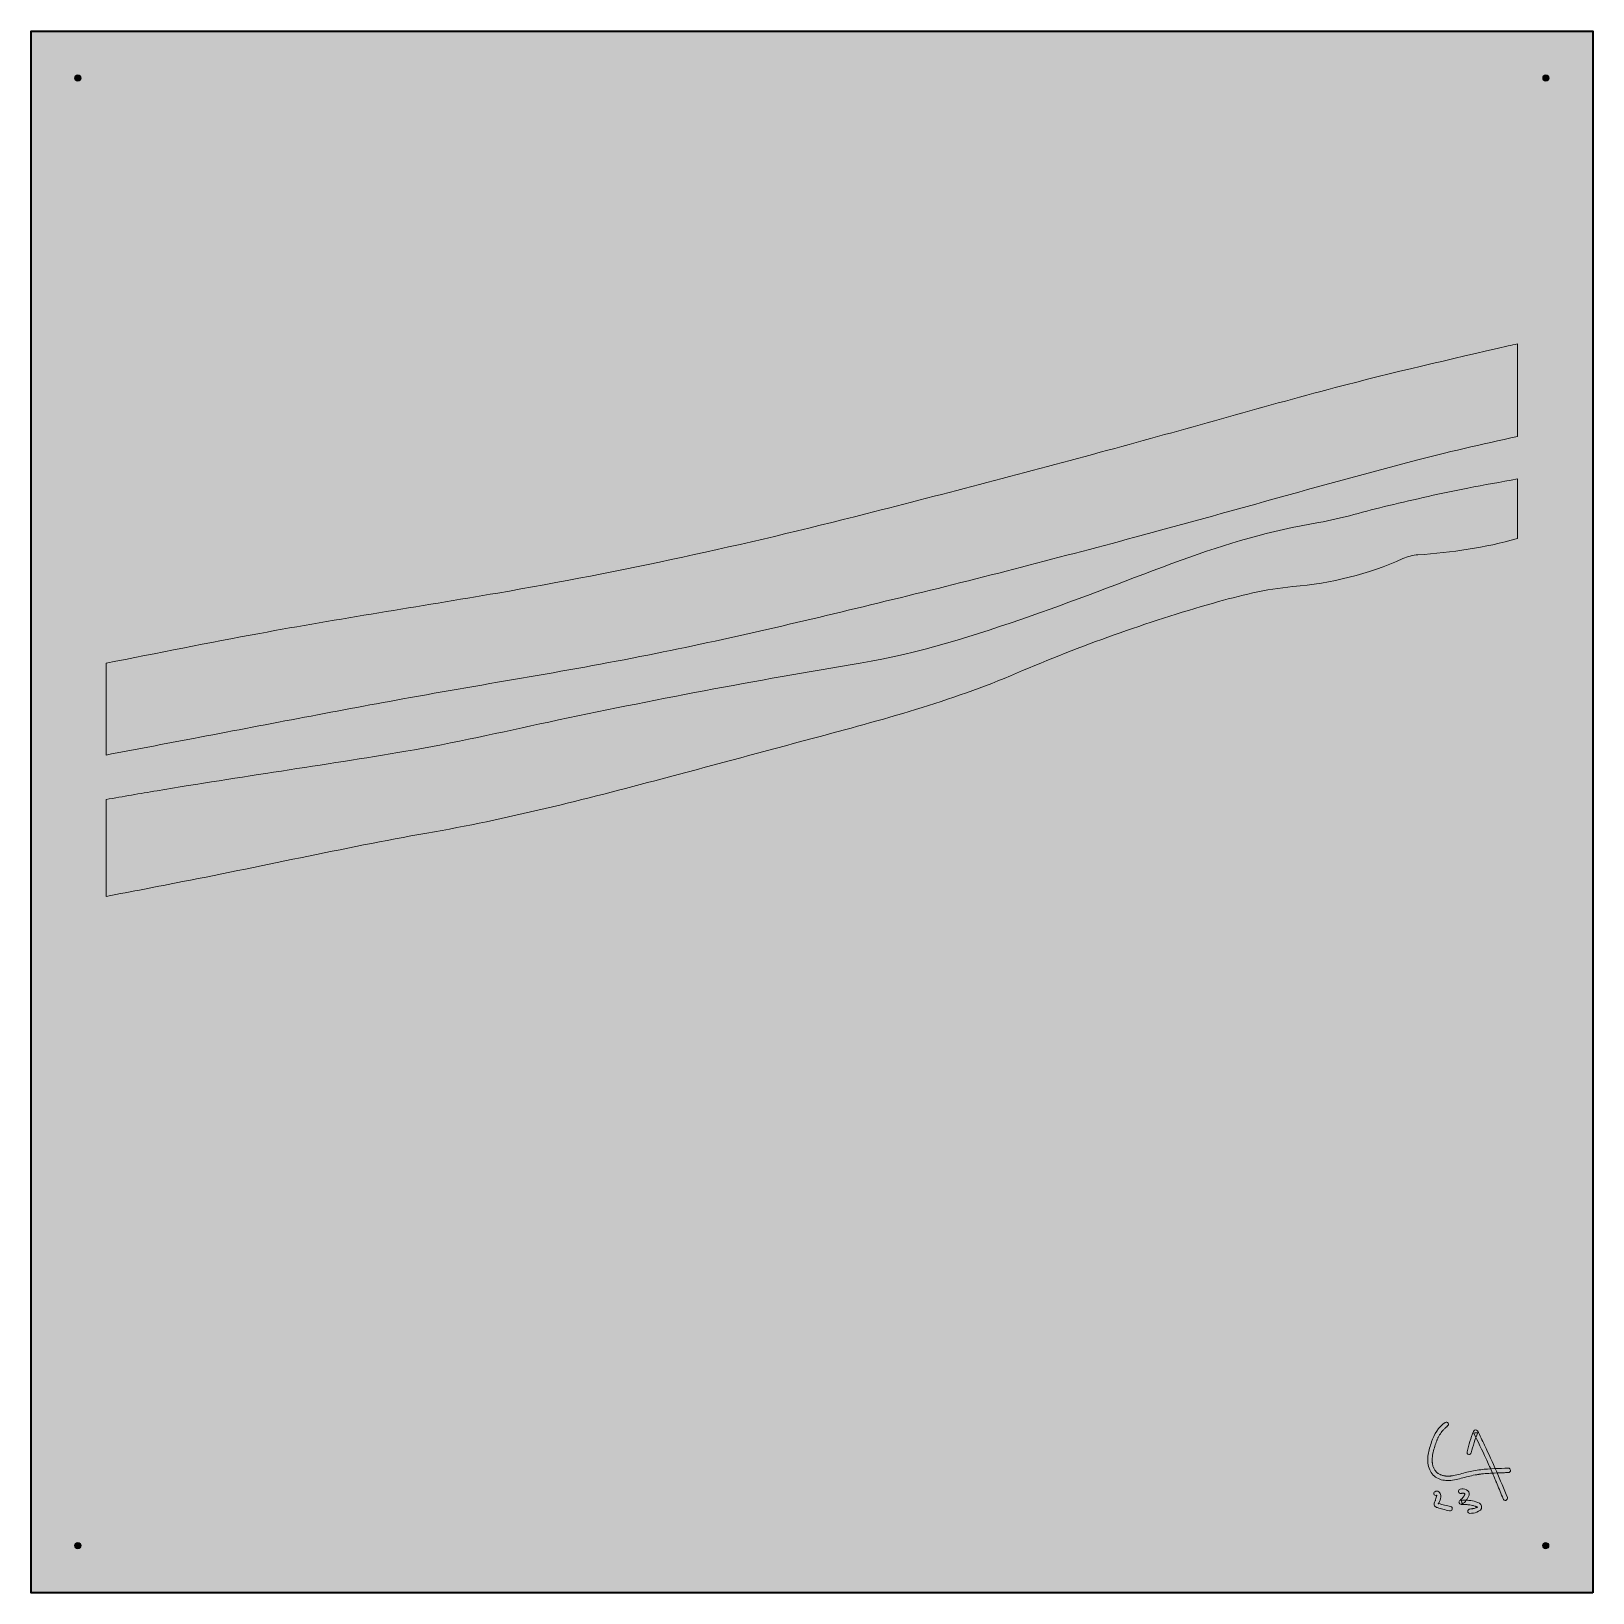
# Model space of a CAD drawing. Header units: millimetres. Extents: x 0 to 1250, y -1250 to 0.
import ezdxf

# ---------------------------------------------------------------- set-up
doc = ezdxf.new("R2010")
doc.units = ezdxf.units.MM
doc.header["$MEASUREMENT"] = 0
for name, color, linetype, lineweight in [('2023-029', 7, 'Continuous', 0), ('Background', 7, 'Continuous', 0), ('Screws', 7, 'Continuous', 0)]:
    doc.layers.add(name, color=color, linetype=linetype, lineweight=lineweight)

msp = doc.modelspace()

# ---------------------------------------------------------------- hatches: boundary and pattern name
at = {"layer": '2023-029', "true_color": 0x000000, "transparency": 33554687}
h = msp.add_hatch(color=18, dxfattribs=at)
h.dxf.hatch_style = 2
edge = h.paths.add_edge_path()
edge.add_spline(control_points=[(297.4, -534.6), (364.9, -522.3), (432.7, -511.8), (500, -498.2), (563.5, -485.4), (626.6, -470.4), (689.6, -455), (754.5, -439.3), (819, -422.4), (883.5, -405.2), (957.4, -385.4), (1031, -363.9), (1105, -344.5), (1133.1, -337.2), (1161.5, -330.7), (1189.9, -324.5), (1189.9, -324.5), (1189.9, -250.3), (1189.9, -250.3), (1187.4, -250.9), (1184.9, -251.5), (1182.4, -252), (1136.2, -262.6), (1089.9, -273.3), (1044, -285.3), (983.2, -301.4), (922.7, -319.1), (861.9, -335.5), (797.5, -352.9), (733, -369.9), (668.3, -386.4), (570.9, -411.3), (472.7, -432.8), (373.5, -449.8), (310, -460.7), (246.3, -470.4), (183, -482.1), (142, -489.7), (101, -497.8), (60, -506), (60, -506), (60, -579.5), (60, -579.5), (83.2, -575.1), (106.5, -570.6), (129.8, -566.2), (185.7, -555.6), (241.5, -544.8), (297.4, -534.6)], knot_values=[0, 0, 0, 0, 1, 1, 1, 2, 2, 2, 3, 3, 3, 4, 4, 4, 5, 5, 5, 6, 6, 6, 7, 7, 7, 8, 8, 8, 9, 9, 9, 10, 10, 10, 11, 11, 11, 12, 12, 12, 13, 13, 13, 14, 14, 14, 15, 15, 15, 16, 16, 16, 16], degree=3, periodic=0)
h = msp.add_hatch(color=18, dxfattribs=at)
h.dxf.hatch_style = 2
edge = h.paths.add_edge_path()
edge.add_spline(control_points=[(1150.1, -365.8), (1128.9, -369.8), (1107.9, -374.9), (1086.9, -379.8), (1068.1, -384.2), (1049.7, -390.1), (1030.7, -393.3), (993.1, -399.8), (956.6, -410.3), (920.8, -423.4), (880.7, -438.2), (841, -454), (800.6, -468.1), (755.8, -483.7), (710.5, -498.1), (663.6, -505.9), (580.2, -519.8), (497.1, -535.4), (414.4, -553.1), (376.3, -561.3), (338.2, -569.9), (299.8, -576.5), (233.6, -587.7), (167, -597), (100.7, -608.1), (87.1, -610.4), (73.5, -612.7), (60, -615.1), (60, -615.1), (60, -692.7), (60, -692.7), (80.4, -688.8), (100.8, -684.9), (121.1, -680.9), (188.5, -667.8), (255.5, -652.7), (323, -640.9), (386.5, -629.7), (448.7, -613.5), (510.9, -597), (549.1, -586.8), (587.2, -576.5), (625.3, -566.3), (680.7, -551.4), (736.1, -536.7), (788.9, -514), (840.4, -491.9), (892.9, -473.1), (946.7, -457.8), (967.4, -451.9), (988.7, -446.5), (1010.1, -444.7), (1041, -442.1), (1070.1, -434.8), (1098.3, -422.2), (1102, -420.5), (1106.2, -419.5), (1110.3, -419.2), (1137.3, -417.3), (1164, -413.7), (1189.9, -406.1), (1189.9, -406.1), (1189.9, -358.5), (1189.9, -358.5), (1176.6, -360.9), (1163.3, -363.3), (1150.1, -365.8)], knot_values=[0, 0, 0, 0, 1, 1, 1, 2, 2, 2, 3, 3, 3, 4, 4, 4, 5, 5, 5, 6, 6, 6, 7, 7, 7, 8, 8, 8, 9, 9, 9, 10, 10, 10, 11, 11, 11, 12, 12, 12, 13, 13, 13, 14, 14, 14, 15, 15, 15, 16, 16, 16, 17, 17, 17, 18, 18, 18, 19, 19, 19, 20, 20, 20, 21, 21, 21, 22, 22, 22, 22], degree=3, periodic=0)
h = msp.add_hatch(color=18, dxfattribs=at)
h.dxf.hatch_style = 2
edge = h.paths.add_edge_path()
edge.add_spline(control_points=[(1132.1, -1113.9), (1126.6, -1117.6), (1123.3, -1123.4), (1121.2, -1129.5), (1120, -1132.8), (1119, -1136.2), (1118.5, -1139.6), (1117.9, -1143.2), (1117.9, -1147), (1119.2, -1150.5), (1120.4, -1153.8), (1122.5, -1156.6), (1125.5, -1158.3), (1128.4, -1159.9), (1131.9, -1160.5), (1135.2, -1160.4), (1139, -1160.2), (1142.6, -1159.2), (1146.3, -1158.2), (1149.9, -1157.2), (1153.6, -1156.3), (1157.4, -1155.7), (1157.8, -1155.6), (1158.2, -1155.6), (1158.7, -1155.5), (1158.9, -1155.5), (1159.1, -1155.4), (1159.4, -1155.4), (1159.6, -1155.4), (1159.1, -1155.4), (1159.4, -1155.4), (1159.6, -1155.4), (1159.7, -1155.4), (1159.9, -1155.3), (1160.8, -1155.2), (1161.7, -1155.1), (1162.7, -1155), (1164.6, -1154.8), (1166.5, -1154.7), (1168.4, -1154.5), (1172.2, -1154.3), (1176, -1154.2), (1179.7, -1154.1), (1180.7, -1154), (1181.7, -1154), (1182.6, -1154), (1183.5, -1154), (1184.4, -1153.2), (1184.4, -1152.2), (1184.3, -1151.3), (1183.6, -1150.4), (1182.6, -1150.5), (1175.2, -1150.7), (1167.8, -1150.8), (1160.5, -1151.7), (1156.7, -1152.2), (1153, -1152.8), (1149.3, -1153.7), (1145.8, -1154.6), (1142.3, -1155.8), (1138.7, -1156.4), (1138.3, -1156.5), (1137.8, -1156.6), (1137.4, -1156.7), (1137.3, -1156.7), (1137, -1156.7), (1137.4, -1156.7), (1137.2, -1156.7), (1137.1, -1156.7), (1137, -1156.7), (1136.8, -1156.7), (1136.5, -1156.7), (1136.3, -1156.8), (1135.5, -1156.8), (1134.8, -1156.9), (1134, -1156.8), (1133.6, -1156.8), (1133.3, -1156.8), (1132.9, -1156.8), (1132.8, -1156.8), (1132.6, -1156.8), (1132.4, -1156.8), (1132.3, -1156.7), (1132.2, -1156.7), (1132.1, -1156.7), (1131.9, -1156.7), (1131.9, -1156.7), (1132.1, -1156.7), (1131.7, -1156.7), (1131.3, -1156.6), (1131, -1156.5), (1130.6, -1156.5), (1130.2, -1156.4), (1129.8, -1156.3), (1129.5, -1156.2), (1129.1, -1156), (1128.8, -1155.9), (1128.6, -1155.9), (1128.5, -1155.8), (1128.4, -1155.7), (1128, -1155.6), (1128.4, -1155.8), (1128.4, -1155.8), (1128.3, -1155.8), (1128.1, -1155.6), (1128, -1155.6), (1127.4, -1155.3), (1126.7, -1154.9), (1126.1, -1154.5), (1126.1, -1154.4), (1126, -1154.4), (1125.9, -1154.3), (1126.2, -1154.6), (1126, -1154.4), (1125.9, -1154.4), (1125.8, -1154.2), (1125.7, -1154.1), (1125.5, -1154), (1125.2, -1153.7), (1125, -1153.5), (1124.7, -1153.2), (1124.6, -1153), (1124.4, -1152.9), (1124.3, -1152.7), (1124.3, -1152.7), (1124.1, -1152.5), (1124.2, -1152.6), (1124.4, -1152.8), (1124.2, -1152.6), (1124.2, -1152.5), (1123.9, -1152.2), (1123.7, -1151.9), (1123.5, -1151.6), (1123.3, -1151.2), (1123.2, -1150.9), (1123, -1150.6), (1122.9, -1150.4), (1122.8, -1150.2), (1122.8, -1150.1), (1122.8, -1150.1), (1122.9, -1150.4), (1122.8, -1150.1), (1122.8, -1150), (1122.7, -1149.9), (1122.7, -1149.9), (1122.4, -1149.1), (1122.2, -1148.4), (1122, -1147.6), (1121.9, -1147.3), (1121.9, -1146.9), (1121.8, -1146.5), (1121.8, -1146.5), (1121.7, -1146.2), (1121.8, -1146.4), (1121.8, -1146.7), (1121.8, -1146.4), (1121.8, -1146.3), (1121.7, -1146.1), (1121.7, -1145.9), (1121.7, -1145.7), (1121.6, -1144.8), (1121.6, -1143.8), (1121.7, -1142.9), (1121.7, -1142.5), (1121.7, -1142.1), (1121.8, -1141.7), (1121.8, -1141.4), (1121.8, -1141.2), (1121.8, -1141), (1121.9, -1140.6), (1121.9, -1140.9), (1121.8, -1140.9), (1121.9, -1140.8), (1121.9, -1140.6), (1121.9, -1140.4), (1122.1, -1139.5), (1122.2, -1138.6), (1122.4, -1137.8), (1122.8, -1136.1), (1123.3, -1134.5), (1123.8, -1132.9), (1124.2, -1131.4), (1124.7, -1130), (1125.3, -1128.6), (1125.3, -1128.5), (1125.3, -1128.4), (1125.4, -1128.3), (1125.4, -1128.3), (1125.5, -1128), (1125.4, -1128.2), (1125.3, -1128.4), (1125.4, -1128.2), (1125.5, -1128.1), (1125.5, -1128), (1125.5, -1128), (1125.6, -1127.9), (1125.7, -1127.5), (1125.9, -1127.1), (1126.1, -1126.8), (1126.4, -1126.1), (1126.7, -1125.5), (1127.1, -1124.8), (1127.8, -1123.5), (1128.6, -1122.2), (1129.5, -1121.1), (1129.3, -1121.4), (1129.6, -1121), (1129.7, -1120.9), (1129.8, -1120.7), (1129.9, -1120.6), (1130, -1120.5), (1130.2, -1120.2), (1130.5, -1119.9), (1130.8, -1119.6), (1131.3, -1119.1), (1131.8, -1118.5), (1132.4, -1118.1), (1132.6, -1117.8), (1132.9, -1117.6), (1133.1, -1117.4), (1133.3, -1117.2), (1132.9, -1117.6), (1133.1, -1117.4), (1133.2, -1117.4), (1133.3, -1117.3), (1133.3, -1117.3), (1133.5, -1117.1), (1133.7, -1117), (1133.8, -1116.9), (1134.6, -1116.4), (1135, -1115.3), (1134.5, -1114.5), (1134, -1113.7), (1132.9, -1113.3), (1132.1, -1113.9), (1132.1, -1113.9), (1132.1, -1113.9), (1132.1, -1113.9)], knot_values=[0, 0, 0, 0, 1, 1, 1, 2, 2, 2, 3, 3, 3, 4, 4, 4, 5, 5, 5, 6, 6, 6, 7, 7, 7, 8, 8, 8, 9, 9, 9, 10, 10, 10, 11, 11, 11, 12, 12, 12, 13, 13, 13, 14, 14, 14, 15, 15, 15, 16, 16, 16, 17, 17, 17, 18, 18, 18, 19, 19, 19, 20, 20, 20, 21, 21, 21, 22, 22, 22, 23, 23, 23, 24, 24, 24, 25, 25, 25, 26, 26, 26, 27, 27, 27, 28, 28, 28, 29, 29, 29, 30, 30, 30, 31, 31, 31, 32, 32, 32, 33, 33, 33, 34, 34, 34, 35, 35, 35, 36, 36, 36, 37, 37, 37, 38, 38, 38, 39, 39, 39, 40, 40, 40, 41, 41, 41, 42, 42, 42, 43, 43, 43, 44, 44, 44, 45, 45, 45, 46, 46, 46, 47, 47, 47, 48, 48, 48, 49, 49, 49, 50, 50, 50, 51, 51, 51, 52, 52, 52, 53, 53, 53, 54, 54, 54, 55, 55, 55, 56, 56, 56, 57, 57, 57, 58, 58, 58, 59, 59, 59, 60, 60, 60, 61, 61, 61, 62, 62, 62, 63, 63, 63, 64, 64, 64, 65, 65, 65, 66, 66, 66, 67, 67, 67, 68, 68, 68, 69, 69, 69, 70, 70, 70, 71, 71, 71, 72, 72, 72, 73, 73, 73, 74, 74, 74, 75, 75, 75, 76, 76, 76, 77, 77, 77, 78, 78, 78, 79, 79, 79, 79], degree=3, periodic=0)
h = msp.add_hatch(color=18, dxfattribs=at)
h.dxf.hatch_style = 2
edge = h.paths.add_edge_path()
edge.add_spline(control_points=[(1153, -1138.2), (1154.3, -1132.7), (1156, -1127.3), (1158.2, -1122), (1157.1, -1122.1), (1156, -1122.3), (1154.9, -1122.4), (1158.3, -1129.2), (1161.6, -1136), (1164.8, -1142.9), (1166.3, -1146.3), (1167.9, -1149.7), (1169.4, -1153.1), (1170.1, -1154.8), (1170.9, -1156.6), (1171.6, -1158.3), (1172, -1159.2), (1172.4, -1160.1), (1172.7, -1160.9), (1172.8, -1161.2), (1172.9, -1161.4), (1173, -1161.6), (1172.9, -1161.3), (1173.1, -1161.8), (1173.1, -1161.9), (1173.3, -1162.3), (1173.5, -1162.8), (1173.7, -1163.2), (1175.3, -1167.1), (1176.9, -1171.1), (1178.5, -1175), (1178.8, -1175.9), (1179.7, -1176.6), (1180.7, -1176.3), (1181.5, -1176), (1182.3, -1175), (1181.9, -1174.1), (1179.1, -1167), (1176.1, -1159.9), (1173.1, -1152.8), (1170, -1145.9), (1166.9, -1139), (1163.6, -1132.1), (1161.8, -1128.3), (1159.9, -1124.5), (1158, -1120.6), (1157.7, -1120), (1156.9, -1119.7), (1156.2, -1119.8), (1155.5, -1119.9), (1155, -1120.4), (1154.8, -1121.1), (1152.6, -1126.3), (1150.9, -1131.7), (1149.6, -1137.3), (1149.4, -1138.2), (1149.9, -1139.2), (1150.9, -1139.5), (1151.7, -1139.7), (1152.8, -1139.2), (1153, -1138.2), (1153, -1138.2), (1153, -1138.2), (1153, -1138.2)], knot_values=[0, 0, 0, 0, 1, 1, 1, 2, 2, 2, 3, 3, 3, 4, 4, 4, 5, 5, 5, 6, 6, 6, 7, 7, 7, 8, 8, 8, 9, 9, 9, 10, 10, 10, 11, 11, 11, 12, 12, 12, 13, 13, 13, 14, 14, 14, 15, 15, 15, 16, 16, 16, 17, 17, 17, 18, 18, 18, 19, 19, 19, 20, 20, 20, 21, 21, 21, 21], degree=3, periodic=0)
h = msp.add_hatch(color=18, dxfattribs=at)
h.dxf.hatch_style = 2
edge = h.paths.add_edge_path()
edge.add_spline(control_points=[(1125.7, -1172.3), (1125.8, -1172.2), (1125.8, -1172.3), (1125.5, -1172.3), (1125.5, -1172.3), (1125.1, -1172.3), (1125.3, -1172.4), (1125.5, -1172.4), (1125.1, -1172.3), (1125.1, -1172.3), (1125.3, -1172.3), (1125.4, -1172.4), (1125.1, -1172.3), (1125.3, -1172.4), (1124.9, -1172.1), (1125.1, -1172.3), (1124.8, -1172), (1124.9, -1172.1), (1125, -1172.3), (1124.9, -1172.1), (1124.9, -1172), (1125, -1172.2), (1125.1, -1172.6), (1125, -1172.2), (1125, -1172.2), (1125, -1172.2), (1125, -1172.3), (1125, -1172.4), (1125, -1172.6), (1125, -1172.7), (1125, -1172.9), (1125, -1173.1), (1125, -1173.3), (1125, -1173.5), (1125, -1173.6), (1124.9, -1174), (1124.9, -1173.7), (1124.8, -1174.4), (1124.6, -1175.2), (1124.4, -1175.9), (1124.4, -1176), (1124.2, -1176.5), (1124.3, -1176.1), (1124.2, -1176.3), (1124.2, -1176.4), (1124.1, -1176.6), (1123.9, -1177), (1123.7, -1177.3), (1123.5, -1177.7), (1123.1, -1178.7), (1123.1, -1179.7), (1123.6, -1180.6), (1124.1, -1181.4), (1124.9, -1181.8), (1125.8, -1182.1), (1127.2, -1182.6), (1128.8, -1183), (1130.3, -1183.4), (1132, -1183.8), (1133.8, -1184.2), (1135.6, -1184.6), (1136.5, -1184.8), (1137.5, -1184.3), (1137.7, -1183.4), (1137.9, -1182.5), (1137.5, -1181.4), (1136.5, -1181.2), (1133.3, -1180.5), (1130, -1179.8), (1126.9, -1178.8), (1126.8, -1178.7), (1126.7, -1178.7), (1126.7, -1178.7), (1126.6, -1178.7), (1126.4, -1178.5), (1126.6, -1178.7), (1126.9, -1178.9), (1126.4, -1178.5), (1126.4, -1178.5), (1126.4, -1178.5), (1126.7, -1178.8), (1126.6, -1178.6), (1126.4, -1178.5), (1126.7, -1178.9), (1126.6, -1178.7), (1126.5, -1178.6), (1126.7, -1178.9), (1126.7, -1178.9), (1126.7, -1179), (1126.7, -1179.1), (1126.7, -1179.2), (1126.7, -1179.3), (1126.7, -1179.3), (1126.7, -1179.2), (1126.7, -1179.2), (1126.9, -1178.9), (1126.8, -1179.1), (1126.7, -1179.3), (1126.8, -1179.1), (1126.8, -1179), (1126.9, -1178.9), (1127, -1178.7), (1127, -1178.6), (1127.3, -1178.1), (1127.5, -1177.7), (1127.6, -1177.2), (1128.2, -1175.7), (1128.6, -1174), (1128.5, -1172.4), (1128.5, -1171.2), (1128, -1170.1), (1127, -1169.4), (1126.2, -1168.7), (1124.8, -1168.6), (1123.9, -1169.3), (1123.1, -1169.8), (1122.7, -1170.8), (1123.2, -1171.7), (1123.7, -1172.4), (1124.9, -1172.9), (1125.7, -1172.3), (1125.7, -1172.3), (1125.7, -1172.3), (1125.7, -1172.3)], knot_values=[0, 0, 0, 0, 1, 1, 1, 2, 2, 2, 3, 3, 3, 4, 4, 4, 5, 5, 5, 6, 6, 6, 7, 7, 7, 8, 8, 8, 9, 9, 9, 10, 10, 10, 11, 11, 11, 12, 12, 12, 13, 13, 13, 14, 14, 14, 15, 15, 15, 16, 16, 16, 17, 17, 17, 18, 18, 18, 19, 19, 19, 20, 20, 20, 21, 21, 21, 22, 22, 22, 23, 23, 23, 24, 24, 24, 25, 25, 25, 26, 26, 26, 27, 27, 27, 28, 28, 28, 29, 29, 29, 30, 30, 30, 31, 31, 31, 32, 32, 32, 33, 33, 33, 34, 34, 34, 35, 35, 35, 36, 36, 36, 37, 37, 37, 38, 38, 38, 39, 39, 39, 40, 40, 40, 41, 41, 41, 41], degree=3, periodic=0)
h = msp.add_hatch(color=18, dxfattribs=at)
h.dxf.hatch_style = 2
edge = h.paths.add_edge_path()
edge.add_spline(control_points=[(1144.9, -1170.7), (1145.1, -1170.7), (1145.2, -1170.6), (1145.4, -1170.6), (1145.1, -1170.7), (1145.5, -1170.6), (1145.6, -1170.6), (1145.9, -1170.6), (1146.2, -1170.5), (1146.5, -1170.6), (1146.5, -1170.6), (1147, -1170.6), (1146.7, -1170.5), (1146.8, -1170.6), (1146.9, -1170.6), (1147.1, -1170.6), (1147.1, -1170.7), (1147.5, -1170.7), (1147.2, -1170.7), (1147, -1170.6), (1147.3, -1170.7), (1147.3, -1170.7), (1147.4, -1170.8), (1147.6, -1171), (1147.7, -1170.9), (1147.5, -1170.8), (1147.5, -1170.8), (1147.5, -1170.9), (1147.6, -1170.9), (1147.6, -1171), (1147.7, -1171), (1147.9, -1171.2), (1147.6, -1170.8), (1147.7, -1171), (1147.8, -1171.2), (1147.8, -1171.1), (1147.7, -1170.9), (1147.7, -1171), (1147.7, -1171.1), (1147.8, -1171.2), (1147.8, -1171.1), (1147.8, -1171.1), (1147.8, -1171), (1147.8, -1171), (1147.8, -1171.4), (1147.8, -1171.4), (1147.8, -1171.4), (1147.8, -1171.3), (1147.8, -1171.3), (1147.8, -1171.3), (1147.7, -1171.4), (1147.7, -1171.5), (1147.7, -1171.6), (1147.6, -1171.8), (1147.6, -1171.9), (1147.5, -1172.1), (1147.7, -1171.7), (1147.6, -1172), (1147.5, -1172.1), (1147.4, -1172.2), (1147.4, -1172.4), (1147.2, -1172.6), (1147.1, -1172.8), (1146.9, -1173.1), (1146.8, -1173.3), (1146.6, -1173.5), (1146.5, -1173.7), (1146.4, -1173.8), (1146.1, -1174.1), (1146.4, -1173.9), (1146.3, -1173.9), (1146.2, -1174), (1146.1, -1174.1), (1145.8, -1174.6), (1145.4, -1175), (1145, -1175.3), (1144.8, -1175.5), (1144.6, -1175.7), (1144.4, -1175.9), (1144.3, -1176), (1144.2, -1176.1), (1144.1, -1176.2), (1143.8, -1176.4), (1144.3, -1176), (1144, -1176.3), (1143.4, -1176.7), (1142.9, -1177.5), (1143.2, -1178.3), (1143.4, -1179), (1144.1, -1179.5), (1144.9, -1179.5), (1146.5, -1179.6), (1148.1, -1179.6), (1149.7, -1179.7), (1150, -1179.7), (1150.4, -1179.7), (1150.7, -1179.8), (1151, -1179.8), (1151.2, -1179.8), (1151.4, -1179.8), (1151.5, -1179.8), (1151.6, -1179.8), (1151.7, -1179.9), (1151.9, -1179.9), (1151.8, -1179.9), (1151.7, -1179.8), (1152.4, -1180), (1153.2, -1180.1), (1154, -1180.3), (1154.8, -1180.5), (1155.5, -1180.7), (1156.3, -1181), (1156.4, -1181), (1156.4, -1181.1), (1156.5, -1181.1), (1156.5, -1181.1), (1156.3, -1181), (1156.5, -1181.1), (1156.7, -1181.2), (1156.8, -1181.2), (1157, -1181.3), (1157.2, -1181.4), (1157.3, -1181.5), (1157.4, -1181.5), (1157.5, -1181.6), (1157.6, -1181.6), (1157.6, -1181.7), (1157.9, -1181.8), (1157.5, -1181.5), (1157.6, -1181.7), (1157.7, -1181.7), (1157.9, -1181.9), (1157.9, -1182), (1157.9, -1182), (1157.7, -1181.6), (1157.9, -1181.9), (1157.8, -1181.9), (1157.8, -1181.5), (1157.8, -1181.8), (1157.8, -1181.8), (1157.8, -1181.4), (1157.8, -1181.6), (1157.8, -1181.9), (1157.8, -1181.3), (1157.8, -1181.5), (1157.8, -1181.7), (1157.8, -1181.4), (1157.8, -1181.4), (1157.8, -1181.5), (1157.7, -1181.6), (1157.8, -1181.4), (1157.9, -1181.3), (1157.9, -1181.3), (1157.8, -1181.5), (1157.7, -1181.5), (1157.4, -1181.8), (1157.6, -1181.7), (1157.8, -1181.5), (1157.6, -1181.7), (1157.5, -1181.7), (1157.4, -1181.8), (1157.4, -1181.8), (1157.3, -1181.9), (1157.1, -1182), (1157, -1182.1), (1156.8, -1182.1), (1156.7, -1182.2), (1156.2, -1182.4), (1156.5, -1182.3), (1155.8, -1182.6), (1155, -1182.8), (1154.2, -1182.9), (1154, -1183), (1153.7, -1183), (1153.5, -1183), (1153.3, -1183.1), (1153.8, -1183), (1153.5, -1183), (1153.4, -1183), (1153.3, -1183.1), (1153.2, -1183.1), (1152.7, -1183.1), (1152.3, -1183.2), (1151.9, -1183.2), (1151, -1183.3), (1150.1, -1184), (1150.1, -1185), (1150.1, -1185.8), (1150.9, -1186.8), (1151.9, -1186.7), (1153.7, -1186.6), (1155.6, -1186.4), (1157.3, -1185.7), (1159.3, -1185), (1161.8, -1183.5), (1161.2, -1181), (1160.8, -1178.9), (1158.5, -1178), (1156.7, -1177.4), (1154.9, -1176.8), (1153, -1176.4), (1151.1, -1176.3), (1149, -1176), (1146.9, -1176), (1144.9, -1176), (1145.2, -1177.1), (1145.4, -1178.2), (1145.7, -1179.3), (1146.9, -1178.4), (1148, -1177.4), (1149, -1176.2), (1149.9, -1175), (1150.9, -1173.7), (1151.2, -1172.1), (1151.5, -1170.3), (1150.8, -1168.6), (1149.1, -1167.7), (1147.5, -1166.8), (1145.7, -1167), (1144, -1167.3), (1143, -1167.4), (1142.5, -1168.6), (1142.7, -1169.5), (1143, -1170.4), (1143.9, -1170.8), (1144.9, -1170.7), (1144.9, -1170.7), (1144.9, -1170.7), (1144.9, -1170.7)], knot_values=[0, 0, 0, 0, 1, 1, 1, 2, 2, 2, 3, 3, 3, 4, 4, 4, 5, 5, 5, 6, 6, 6, 7, 7, 7, 8, 8, 8, 9, 9, 9, 10, 10, 10, 11, 11, 11, 12, 12, 12, 13, 13, 13, 14, 14, 14, 15, 15, 15, 16, 16, 16, 17, 17, 17, 18, 18, 18, 19, 19, 19, 20, 20, 20, 21, 21, 21, 22, 22, 22, 23, 23, 23, 24, 24, 24, 25, 25, 25, 26, 26, 26, 27, 27, 27, 28, 28, 28, 29, 29, 29, 30, 30, 30, 31, 31, 31, 32, 32, 32, 33, 33, 33, 34, 34, 34, 35, 35, 35, 36, 36, 36, 37, 37, 37, 38, 38, 38, 39, 39, 39, 40, 40, 40, 41, 41, 41, 42, 42, 42, 43, 43, 43, 44, 44, 44, 45, 45, 45, 46, 46, 46, 47, 47, 47, 48, 48, 48, 49, 49, 49, 50, 50, 50, 51, 51, 51, 52, 52, 52, 53, 53, 53, 54, 54, 54, 55, 55, 55, 56, 56, 56, 57, 57, 57, 58, 58, 58, 59, 59, 59, 60, 60, 60, 61, 61, 61, 62, 62, 62, 63, 63, 63, 64, 64, 64, 65, 65, 65, 66, 66, 66, 67, 67, 67, 68, 68, 68, 69, 69, 69, 70, 70, 70, 71, 71, 71, 72, 72, 72, 73, 73, 73, 74, 74, 74, 75, 75, 75, 76, 76, 76, 76], degree=3, periodic=0)
at = {"layer": 'Background', "true_color": 0xeb008b, "transparency": 33554687}
h = msp.add_hatch(color=230, dxfattribs=at)
h.dxf.hatch_style = 2
h.paths.add_polyline_path([(1250.2, -1250.2), (0, -1250.2), (0, 0), (1250.2, 0)])
at = {"layer": 'Screws', "true_color": 0x000000, "transparency": 33554687}
h = msp.add_hatch(color=18, dxfattribs=at)
h.dxf.hatch_style = 2
edge = h.paths.add_edge_path()
edge.add_ellipse((37.3, -37.5), major_axis=(2.56, 0), ratio=0.965517, start_angle=0, end_angle=360)
h = msp.add_hatch(color=18, dxfattribs=at)
h.dxf.hatch_style = 2
edge = h.paths.add_edge_path()
edge.add_ellipse((1212.7, -37.5), major_axis=(2.56, 0), ratio=0.965517, start_angle=0, end_angle=360)
h = msp.add_hatch(color=18, dxfattribs=at)
h.dxf.hatch_style = 2
edge = h.paths.add_edge_path()
edge.add_ellipse((37.3, -1212.5), major_axis=(2.56, 0), ratio=0.965517, start_angle=0, end_angle=360)
h = msp.add_hatch(color=18, dxfattribs=at)
h.dxf.hatch_style = 2
edge = h.paths.add_edge_path()
edge.add_ellipse((1212.6, -1212.5), major_axis=(2.56, 0), ratio=0.965517, start_angle=0, end_angle=360)

# ---------------------------------------------------------------- linework, layer by layer
at = {"layer": '2023-029'}
for points, knots in [([(297.4, -534.6), (364.9, -522.3), (432.7, -511.8), (500, -498.2), (563.5, -485.4), (626.6, -470.4), (689.6, -455), (754.5, -439.3), (819, -422.4), (883.5, -405.2), (957.4, -385.4), (1031, -363.9), (1105, -344.5), (1133.1, -337.2), (1161.5, -330.7), (1189.9, -324.5), (1189.9, -324.5), (1189.9, -250.3), (1189.9, -250.3), (1187.4, -250.9), (1184.9, -251.5), (1182.4, -252), (1136.2, -262.6), (1089.9, -273.3), (1044, -285.3), (983.2, -301.4), (922.7, -319.1), (861.9, -335.5), (797.5, -352.9), (733, -369.9), (668.3, -386.4), (570.9, -411.3), (472.7, -432.8), (373.5, -449.8), (310, -460.7), (246.3, -470.4), (183, -482.1), (142, -489.7), (101, -497.8), (60, -506), (60, -506), (60, -579.5), (60, -579.5), (83.2, -575.1), (106.5, -570.6), (129.8, -566.2), (185.7, -555.6), (241.5, -544.8), (297.4, -534.6)], [0, 0, 0, 0, 1, 1, 1, 2, 2, 2, 3, 3, 3, 4, 4, 4, 5, 5, 5, 6, 6, 6, 7, 7, 7, 8, 8, 8, 9, 9, 9, 10, 10, 10, 11, 11, 11, 12, 12, 12, 13, 13, 13, 14, 14, 14, 15, 15, 15, 16, 16, 16, 16]), ([(1150.1, -365.8), (1128.9, -369.8), (1107.9, -374.9), (1086.9, -379.8), (1068.1, -384.2), (1049.7, -390.1), (1030.7, -393.3), (993.1, -399.8), (956.6, -410.3), (920.8, -423.4), (880.7, -438.2), (841, -454), (800.6, -468.1), (755.8, -483.7), (710.5, -498.1), (663.6, -505.9), (580.2, -519.8), (497.1, -535.4), (414.4, -553.1), (376.3, -561.3), (338.2, -569.9), (299.8, -576.5), (233.6, -587.7), (167, -597), (100.7, -608.1), (87.1, -610.4), (73.5, -612.7), (60, -615.1), (60, -615.1), (60, -692.7), (60, -692.7), (80.4, -688.8), (100.8, -684.9), (121.1, -680.9), (188.5, -667.8), (255.5, -652.7), (323, -640.9), (386.5, -629.7), (448.7, -613.5), (510.9, -597), (549.1, -586.8), (587.2, -576.5), (625.3, -566.3), (680.7, -551.4), (736.1, -536.7), (788.9, -514), (840.4, -491.9), (892.9, -473.1), (946.7, -457.8), (967.4, -451.9), (988.7, -446.5), (1010.1, -444.7), (1041, -442.1), (1070.1, -434.8), (1098.3, -422.2), (1102, -420.5), (1106.2, -419.5), (1110.3, -419.2), (1137.3, -417.3), (1164, -413.7), (1189.9, -406.1), (1189.9, -406.1), (1189.9, -358.5), (1189.9, -358.5), (1176.6, -360.9), (1163.3, -363.3), (1150.1, -365.8)], [0, 0, 0, 0, 1, 1, 1, 2, 2, 2, 3, 3, 3, 4, 4, 4, 5, 5, 5, 6, 6, 6, 7, 7, 7, 8, 8, 8, 9, 9, 9, 10, 10, 10, 11, 11, 11, 12, 12, 12, 13, 13, 13, 14, 14, 14, 15, 15, 15, 16, 16, 16, 17, 17, 17, 18, 18, 18, 19, 19, 19, 20, 20, 20, 21, 21, 21, 22, 22, 22, 22]), ([(1132.1, -1113.9), (1126.6, -1117.6), (1123.3, -1123.4), (1121.2, -1129.5), (1120, -1132.8), (1119, -1136.2), (1118.5, -1139.6), (1117.9, -1143.2), (1117.9, -1147), (1119.2, -1150.5), (1120.4, -1153.8), (1122.5, -1156.6), (1125.5, -1158.3), (1128.4, -1159.9), (1131.9, -1160.5), (1135.2, -1160.4), (1139, -1160.2), (1142.6, -1159.2), (1146.3, -1158.2), (1149.9, -1157.2), (1153.6, -1156.3), (1157.4, -1155.7), (1157.8, -1155.6), (1158.2, -1155.6), (1158.7, -1155.5), (1158.9, -1155.5), (1159.1, -1155.4), (1159.4, -1155.4), (1159.6, -1155.4), (1159.1, -1155.4), (1159.4, -1155.4), (1159.6, -1155.4), (1159.7, -1155.4), (1159.9, -1155.3), (1160.8, -1155.2), (1161.7, -1155.1), (1162.7, -1155), (1164.6, -1154.8), (1166.5, -1154.7), (1168.4, -1154.5), (1172.2, -1154.3), (1176, -1154.2), (1179.7, -1154.1), (1180.7, -1154), (1181.7, -1154), (1182.6, -1154), (1183.5, -1154), (1184.4, -1153.2), (1184.4, -1152.2), (1184.3, -1151.3), (1183.6, -1150.4), (1182.6, -1150.5), (1175.2, -1150.7), (1167.8, -1150.8), (1160.5, -1151.7), (1156.7, -1152.2), (1153, -1152.8), (1149.3, -1153.7), (1145.8, -1154.6), (1142.3, -1155.8), (1138.7, -1156.4), (1138.3, -1156.5), (1137.8, -1156.6), (1137.4, -1156.7), (1137.3, -1156.7), (1137, -1156.7), (1137.4, -1156.7), (1137.2, -1156.7), (1137.1, -1156.7), (1137, -1156.7), (1136.8, -1156.7), (1136.5, -1156.7), (1136.3, -1156.8), (1135.5, -1156.8), (1134.8, -1156.9), (1134, -1156.8), (1133.6, -1156.8), (1133.3, -1156.8), (1132.9, -1156.8), (1132.8, -1156.8), (1132.6, -1156.8), (1132.4, -1156.8), (1132.3, -1156.7), (1132.2, -1156.7), (1132.1, -1156.7), (1131.9, -1156.7), (1131.9, -1156.7), (1132.1, -1156.7), (1131.7, -1156.7), (1131.3, -1156.6), (1131, -1156.5), (1130.6, -1156.5), (1130.2, -1156.4), (1129.8, -1156.3), (1129.5, -1156.2), (1129.1, -1156), (1128.8, -1155.9), (1128.6, -1155.9), (1128.5, -1155.8), (1128.4, -1155.7), (1128, -1155.6), (1128.4, -1155.8), (1128.4, -1155.8), (1128.3, -1155.8), (1128.1, -1155.6), (1128, -1155.6), (1127.4, -1155.3), (1126.7, -1154.9), (1126.1, -1154.5), (1126.1, -1154.4), (1126, -1154.4), (1125.9, -1154.3), (1126.2, -1154.6), (1126, -1154.4), (1125.9, -1154.4), (1125.8, -1154.2), (1125.7, -1154.1), (1125.5, -1154), (1125.2, -1153.7), (1125, -1153.5), (1124.7, -1153.2), (1124.6, -1153), (1124.4, -1152.9), (1124.3, -1152.7), (1124.3, -1152.7), (1124.1, -1152.5), (1124.2, -1152.6), (1124.4, -1152.8), (1124.2, -1152.6), (1124.2, -1152.5), (1123.9, -1152.2), (1123.7, -1151.9), (1123.5, -1151.6), (1123.3, -1151.2), (1123.2, -1150.9), (1123, -1150.6), (1122.9, -1150.4), (1122.8, -1150.2), (1122.8, -1150.1), (1122.8, -1150.1), (1122.9, -1150.4), (1122.8, -1150.1), (1122.8, -1150), (1122.7, -1149.9), (1122.7, -1149.9), (1122.4, -1149.1), (1122.2, -1148.4), (1122, -1147.6), (1121.9, -1147.3), (1121.9, -1146.9), (1121.8, -1146.5), (1121.8, -1146.5), (1121.7, -1146.2), (1121.8, -1146.4), (1121.8, -1146.7), (1121.8, -1146.4), (1121.8, -1146.3), (1121.7, -1146.1), (1121.7, -1145.9), (1121.7, -1145.7), (1121.6, -1144.8), (1121.6, -1143.8), (1121.7, -1142.9), (1121.7, -1142.5), (1121.7, -1142.1), (1121.8, -1141.7), (1121.8, -1141.4), (1121.8, -1141.2), (1121.8, -1141), (1121.9, -1140.6), (1121.9, -1140.9), (1121.8, -1140.9), (1121.9, -1140.8), (1121.9, -1140.6), (1121.9, -1140.4), (1122.1, -1139.5), (1122.2, -1138.6), (1122.4, -1137.8), (1122.8, -1136.1), (1123.3, -1134.5), (1123.8, -1132.9), (1124.2, -1131.4), (1124.7, -1130), (1125.3, -1128.6), (1125.3, -1128.5), (1125.3, -1128.4), (1125.4, -1128.3), (1125.4, -1128.3), (1125.5, -1128), (1125.4, -1128.2), (1125.3, -1128.4), (1125.4, -1128.2), (1125.5, -1128.1), (1125.5, -1128), (1125.5, -1128), (1125.6, -1127.9), (1125.7, -1127.5), (1125.9, -1127.1), (1126.1, -1126.8), (1126.4, -1126.1), (1126.7, -1125.5), (1127.1, -1124.8), (1127.8, -1123.5), (1128.6, -1122.2), (1129.5, -1121.1), (1129.3, -1121.4), (1129.6, -1121), (1129.7, -1120.9), (1129.8, -1120.7), (1129.9, -1120.6), (1130, -1120.5), (1130.2, -1120.2), (1130.5, -1119.9), (1130.8, -1119.6), (1131.3, -1119.1), (1131.8, -1118.5), (1132.4, -1118.1), (1132.6, -1117.8), (1132.9, -1117.6), (1133.1, -1117.4), (1133.3, -1117.2), (1132.9, -1117.6), (1133.1, -1117.4), (1133.2, -1117.4), (1133.3, -1117.3), (1133.3, -1117.3), (1133.5, -1117.1), (1133.7, -1117), (1133.8, -1116.9), (1134.6, -1116.4), (1135, -1115.3), (1134.5, -1114.5), (1134, -1113.7), (1132.9, -1113.3), (1132.1, -1113.9), (1132.1, -1113.9), (1132.1, -1113.9), (1132.1, -1113.9)], [0, 0, 0, 0, 1, 1, 1, 2, 2, 2, 3, 3, 3, 4, 4, 4, 5, 5, 5, 6, 6, 6, 7, 7, 7, 8, 8, 8, 9, 9, 9, 10, 10, 10, 11, 11, 11, 12, 12, 12, 13, 13, 13, 14, 14, 14, 15, 15, 15, 16, 16, 16, 17, 17, 17, 18, 18, 18, 19, 19, 19, 20, 20, 20, 21, 21, 21, 22, 22, 22, 23, 23, 23, 24, 24, 24, 25, 25, 25, 26, 26, 26, 27, 27, 27, 28, 28, 28, 29, 29, 29, 30, 30, 30, 31, 31, 31, 32, 32, 32, 33, 33, 33, 34, 34, 34, 35, 35, 35, 36, 36, 36, 37, 37, 37, 38, 38, 38, 39, 39, 39, 40, 40, 40, 41, 41, 41, 42, 42, 42, 43, 43, 43, 44, 44, 44, 45, 45, 45, 46, 46, 46, 47, 47, 47, 48, 48, 48, 49, 49, 49, 50, 50, 50, 51, 51, 51, 52, 52, 52, 53, 53, 53, 54, 54, 54, 55, 55, 55, 56, 56, 56, 57, 57, 57, 58, 58, 58, 59, 59, 59, 60, 60, 60, 61, 61, 61, 62, 62, 62, 63, 63, 63, 64, 64, 64, 65, 65, 65, 66, 66, 66, 67, 67, 67, 68, 68, 68, 69, 69, 69, 70, 70, 70, 71, 71, 71, 72, 72, 72, 73, 73, 73, 74, 74, 74, 75, 75, 75, 76, 76, 76, 77, 77, 77, 78, 78, 78, 79, 79, 79, 79]), ([(1153, -1138.2), (1154.3, -1132.7), (1156, -1127.3), (1158.2, -1122), (1157.1, -1122.1), (1156, -1122.3), (1154.9, -1122.4), (1158.3, -1129.2), (1161.6, -1136), (1164.8, -1142.9), (1166.3, -1146.3), (1167.9, -1149.7), (1169.4, -1153.1), (1170.1, -1154.8), (1170.9, -1156.6), (1171.6, -1158.3), (1172, -1159.2), (1172.4, -1160.1), (1172.7, -1160.9), (1172.8, -1161.2), (1172.9, -1161.4), (1173, -1161.6), (1172.9, -1161.3), (1173.1, -1161.8), (1173.1, -1161.9), (1173.3, -1162.3), (1173.5, -1162.8), (1173.7, -1163.2), (1175.3, -1167.1), (1176.9, -1171.1), (1178.5, -1175), (1178.8, -1175.9), (1179.7, -1176.6), (1180.7, -1176.3), (1181.5, -1176), (1182.3, -1175), (1181.9, -1174.1), (1179.1, -1167), (1176.1, -1159.9), (1173.1, -1152.8), (1170, -1145.9), (1166.9, -1139), (1163.6, -1132.1), (1161.8, -1128.3), (1159.9, -1124.5), (1158, -1120.6), (1157.7, -1120), (1156.9, -1119.7), (1156.2, -1119.8), (1155.5, -1119.9), (1155, -1120.4), (1154.8, -1121.1), (1152.6, -1126.3), (1150.9, -1131.7), (1149.6, -1137.3), (1149.4, -1138.2), (1149.9, -1139.2), (1150.9, -1139.5), (1151.7, -1139.7), (1152.8, -1139.2), (1153, -1138.2), (1153, -1138.2), (1153, -1138.2), (1153, -1138.2)], [0, 0, 0, 0, 1, 1, 1, 2, 2, 2, 3, 3, 3, 4, 4, 4, 5, 5, 5, 6, 6, 6, 7, 7, 7, 8, 8, 8, 9, 9, 9, 10, 10, 10, 11, 11, 11, 12, 12, 12, 13, 13, 13, 14, 14, 14, 15, 15, 15, 16, 16, 16, 17, 17, 17, 18, 18, 18, 19, 19, 19, 20, 20, 20, 21, 21, 21, 21]), ([(1125.7, -1172.3), (1125.8, -1172.2), (1125.8, -1172.3), (1125.5, -1172.3), (1125.5, -1172.3), (1125.1, -1172.3), (1125.3, -1172.4), (1125.5, -1172.4), (1125.1, -1172.3), (1125.1, -1172.3), (1125.3, -1172.3), (1125.4, -1172.4), (1125.1, -1172.3), (1125.3, -1172.4), (1124.9, -1172.1), (1125.1, -1172.3), (1124.8, -1172), (1124.9, -1172.1), (1125, -1172.3), (1124.9, -1172.1), (1124.9, -1172), (1125, -1172.2), (1125.1, -1172.6), (1125, -1172.2), (1125, -1172.2), (1125, -1172.2), (1125, -1172.3), (1125, -1172.4), (1125, -1172.6), (1125, -1172.7), (1125, -1172.9), (1125, -1173.1), (1125, -1173.3), (1125, -1173.5), (1125, -1173.6), (1124.9, -1174), (1124.9, -1173.7), (1124.8, -1174.4), (1124.6, -1175.2), (1124.4, -1175.9), (1124.4, -1176), (1124.2, -1176.5), (1124.3, -1176.1), (1124.2, -1176.3), (1124.2, -1176.4), (1124.1, -1176.6), (1123.9, -1177), (1123.7, -1177.3), (1123.5, -1177.7), (1123.1, -1178.7), (1123.1, -1179.7), (1123.6, -1180.6), (1124.1, -1181.4), (1124.9, -1181.8), (1125.8, -1182.1), (1127.2, -1182.6), (1128.8, -1183), (1130.3, -1183.4), (1132, -1183.8), (1133.8, -1184.2), (1135.6, -1184.6), (1136.5, -1184.8), (1137.5, -1184.3), (1137.7, -1183.4), (1137.9, -1182.5), (1137.5, -1181.4), (1136.5, -1181.2), (1133.3, -1180.5), (1130, -1179.8), (1126.9, -1178.8), (1126.8, -1178.7), (1126.7, -1178.7), (1126.7, -1178.7), (1126.6, -1178.7), (1126.4, -1178.5), (1126.6, -1178.7), (1126.9, -1178.9), (1126.4, -1178.5), (1126.4, -1178.5), (1126.4, -1178.5), (1126.7, -1178.8), (1126.6, -1178.6), (1126.4, -1178.5), (1126.7, -1178.9), (1126.6, -1178.7), (1126.5, -1178.6), (1126.7, -1178.9), (1126.7, -1178.9), (1126.7, -1179), (1126.7, -1179.1), (1126.7, -1179.2), (1126.7, -1179.3), (1126.7, -1179.3), (1126.7, -1179.2), (1126.7, -1179.2), (1126.9, -1178.9), (1126.8, -1179.1), (1126.7, -1179.3), (1126.8, -1179.1), (1126.8, -1179), (1126.9, -1178.9), (1127, -1178.7), (1127, -1178.6), (1127.3, -1178.1), (1127.5, -1177.7), (1127.6, -1177.2), (1128.2, -1175.7), (1128.6, -1174), (1128.5, -1172.4), (1128.5, -1171.2), (1128, -1170.1), (1127, -1169.4), (1126.2, -1168.7), (1124.8, -1168.6), (1123.9, -1169.3), (1123.1, -1169.8), (1122.7, -1170.8), (1123.2, -1171.7), (1123.7, -1172.4), (1124.9, -1172.9), (1125.7, -1172.3), (1125.7, -1172.3), (1125.7, -1172.3), (1125.7, -1172.3)], [0, 0, 0, 0, 1, 1, 1, 2, 2, 2, 3, 3, 3, 4, 4, 4, 5, 5, 5, 6, 6, 6, 7, 7, 7, 8, 8, 8, 9, 9, 9, 10, 10, 10, 11, 11, 11, 12, 12, 12, 13, 13, 13, 14, 14, 14, 15, 15, 15, 16, 16, 16, 17, 17, 17, 18, 18, 18, 19, 19, 19, 20, 20, 20, 21, 21, 21, 22, 22, 22, 23, 23, 23, 24, 24, 24, 25, 25, 25, 26, 26, 26, 27, 27, 27, 28, 28, 28, 29, 29, 29, 30, 30, 30, 31, 31, 31, 32, 32, 32, 33, 33, 33, 34, 34, 34, 35, 35, 35, 36, 36, 36, 37, 37, 37, 38, 38, 38, 39, 39, 39, 40, 40, 40, 41, 41, 41, 41]), ([(1144.9, -1170.7), (1145.1, -1170.7), (1145.2, -1170.6), (1145.4, -1170.6), (1145.1, -1170.7), (1145.5, -1170.6), (1145.6, -1170.6), (1145.9, -1170.6), (1146.2, -1170.5), (1146.5, -1170.6), (1146.5, -1170.6), (1147, -1170.6), (1146.7, -1170.5), (1146.8, -1170.6), (1146.9, -1170.6), (1147.1, -1170.6), (1147.1, -1170.7), (1147.5, -1170.7), (1147.2, -1170.7), (1147, -1170.6), (1147.3, -1170.7), (1147.3, -1170.7), (1147.4, -1170.8), (1147.6, -1171), (1147.7, -1170.9), (1147.5, -1170.8), (1147.5, -1170.8), (1147.5, -1170.9), (1147.6, -1170.9), (1147.6, -1171), (1147.7, -1171), (1147.9, -1171.2), (1147.6, -1170.8), (1147.7, -1171), (1147.8, -1171.2), (1147.8, -1171.1), (1147.7, -1170.9), (1147.7, -1171), (1147.7, -1171.1), (1147.8, -1171.2), (1147.8, -1171.1), (1147.8, -1171.1), (1147.8, -1171), (1147.8, -1171), (1147.8, -1171.4), (1147.8, -1171.4), (1147.8, -1171.4), (1147.8, -1171.3), (1147.8, -1171.3), (1147.8, -1171.3), (1147.7, -1171.4), (1147.7, -1171.5), (1147.7, -1171.6), (1147.6, -1171.8), (1147.6, -1171.9), (1147.5, -1172.1), (1147.7, -1171.7), (1147.6, -1172), (1147.5, -1172.1), (1147.4, -1172.2), (1147.4, -1172.4), (1147.2, -1172.6), (1147.1, -1172.8), (1146.9, -1173.1), (1146.8, -1173.3), (1146.6, -1173.5), (1146.5, -1173.7), (1146.4, -1173.8), (1146.1, -1174.1), (1146.4, -1173.9), (1146.3, -1173.9), (1146.2, -1174), (1146.1, -1174.1), (1145.8, -1174.6), (1145.4, -1175), (1145, -1175.3), (1144.8, -1175.5), (1144.6, -1175.7), (1144.4, -1175.9), (1144.3, -1176), (1144.2, -1176.1), (1144.1, -1176.2), (1143.8, -1176.4), (1144.3, -1176), (1144, -1176.3), (1143.4, -1176.7), (1142.9, -1177.5), (1143.2, -1178.3), (1143.4, -1179), (1144.1, -1179.5), (1144.9, -1179.5), (1146.5, -1179.6), (1148.1, -1179.6), (1149.7, -1179.7), (1150, -1179.7), (1150.4, -1179.7), (1150.7, -1179.8), (1151, -1179.8), (1151.2, -1179.8), (1151.4, -1179.8), (1151.5, -1179.8), (1151.6, -1179.8), (1151.7, -1179.9), (1151.9, -1179.9), (1151.8, -1179.9), (1151.7, -1179.8), (1152.4, -1180), (1153.2, -1180.1), (1154, -1180.3), (1154.8, -1180.5), (1155.5, -1180.7), (1156.3, -1181), (1156.4, -1181), (1156.4, -1181.1), (1156.5, -1181.1), (1156.5, -1181.1), (1156.3, -1181), (1156.5, -1181.1), (1156.7, -1181.2), (1156.8, -1181.2), (1157, -1181.3), (1157.2, -1181.4), (1157.3, -1181.5), (1157.4, -1181.5), (1157.5, -1181.6), (1157.6, -1181.6), (1157.6, -1181.7), (1157.9, -1181.8), (1157.5, -1181.5), (1157.6, -1181.7), (1157.7, -1181.7), (1157.9, -1181.9), (1157.9, -1182), (1157.9, -1182), (1157.7, -1181.6), (1157.9, -1181.9), (1157.8, -1181.9), (1157.8, -1181.5), (1157.8, -1181.8), (1157.8, -1181.8), (1157.8, -1181.4), (1157.8, -1181.6), (1157.8, -1181.9), (1157.8, -1181.3), (1157.8, -1181.5), (1157.8, -1181.7), (1157.8, -1181.4), (1157.8, -1181.4), (1157.8, -1181.5), (1157.7, -1181.6), (1157.8, -1181.4), (1157.9, -1181.3), (1157.9, -1181.3), (1157.8, -1181.5), (1157.7, -1181.5), (1157.4, -1181.8), (1157.6, -1181.7), (1157.8, -1181.5), (1157.6, -1181.7), (1157.5, -1181.7), (1157.4, -1181.8), (1157.4, -1181.8), (1157.3, -1181.9), (1157.1, -1182), (1157, -1182.1), (1156.8, -1182.1), (1156.7, -1182.2), (1156.2, -1182.4), (1156.5, -1182.3), (1155.8, -1182.6), (1155, -1182.8), (1154.2, -1182.9), (1154, -1183), (1153.7, -1183), (1153.5, -1183), (1153.3, -1183.1), (1153.8, -1183), (1153.5, -1183), (1153.4, -1183), (1153.3, -1183.1), (1153.2, -1183.1), (1152.7, -1183.1), (1152.3, -1183.2), (1151.9, -1183.2), (1151, -1183.3), (1150.1, -1184), (1150.1, -1185), (1150.1, -1185.8), (1150.9, -1186.8), (1151.9, -1186.7), (1153.7, -1186.6), (1155.6, -1186.4), (1157.3, -1185.7), (1159.3, -1185), (1161.8, -1183.5), (1161.2, -1181), (1160.8, -1178.9), (1158.5, -1178), (1156.7, -1177.4), (1154.9, -1176.8), (1153, -1176.4), (1151.1, -1176.3), (1149, -1176), (1146.9, -1176), (1144.9, -1176), (1145.2, -1177.1), (1145.4, -1178.2), (1145.7, -1179.3), (1146.9, -1178.4), (1148, -1177.4), (1149, -1176.2), (1149.9, -1175), (1150.9, -1173.7), (1151.2, -1172.1), (1151.5, -1170.3), (1150.8, -1168.6), (1149.1, -1167.7), (1147.5, -1166.8), (1145.7, -1167), (1144, -1167.3), (1143, -1167.4), (1142.5, -1168.6), (1142.7, -1169.5), (1143, -1170.4), (1143.9, -1170.8), (1144.9, -1170.7), (1144.9, -1170.7), (1144.9, -1170.7), (1144.9, -1170.7)], [0, 0, 0, 0, 1, 1, 1, 2, 2, 2, 3, 3, 3, 4, 4, 4, 5, 5, 5, 6, 6, 6, 7, 7, 7, 8, 8, 8, 9, 9, 9, 10, 10, 10, 11, 11, 11, 12, 12, 12, 13, 13, 13, 14, 14, 14, 15, 15, 15, 16, 16, 16, 17, 17, 17, 18, 18, 18, 19, 19, 19, 20, 20, 20, 21, 21, 21, 22, 22, 22, 23, 23, 23, 24, 24, 24, 25, 25, 25, 26, 26, 26, 27, 27, 27, 28, 28, 28, 29, 29, 29, 30, 30, 30, 31, 31, 31, 32, 32, 32, 33, 33, 33, 34, 34, 34, 35, 35, 35, 36, 36, 36, 37, 37, 37, 38, 38, 38, 39, 39, 39, 40, 40, 40, 41, 41, 41, 42, 42, 42, 43, 43, 43, 44, 44, 44, 45, 45, 45, 46, 46, 46, 47, 47, 47, 48, 48, 48, 49, 49, 49, 50, 50, 50, 51, 51, 51, 52, 52, 52, 53, 53, 53, 54, 54, 54, 55, 55, 55, 56, 56, 56, 57, 57, 57, 58, 58, 58, 59, 59, 59, 60, 60, 60, 61, 61, 61, 62, 62, 62, 63, 63, 63, 64, 64, 64, 65, 65, 65, 66, 66, 66, 67, 67, 67, 68, 68, 68, 69, 69, 69, 70, 70, 70, 71, 71, 71, 72, 72, 72, 73, 73, 73, 74, 74, 74, 75, 75, 75, 76, 76, 76, 76])]:
    msp.add_open_spline(points, degree=3, knots=knots, dxfattribs=at)
at = {"layer": 'Background', "color": 233, "lineweight": 35, "true_color": 0xc34d9b}
msp.add_lwpolyline([(1250.2, -1250.2), (0, -1250.2), (0, 0), (1250.2, 0)], close=True, dxfattribs=at)
at = {"layer": 'Screws'}
for centre in [(37.3, -37.5), (1212.7, -37.5), (37.3, -1212.5), (1212.6, -1212.5)]:
    msp.add_ellipse(centre, major_axis=(2.56, 0), ratio=0.965517, dxfattribs=at)

doc.saveas('drawing.dxf')
